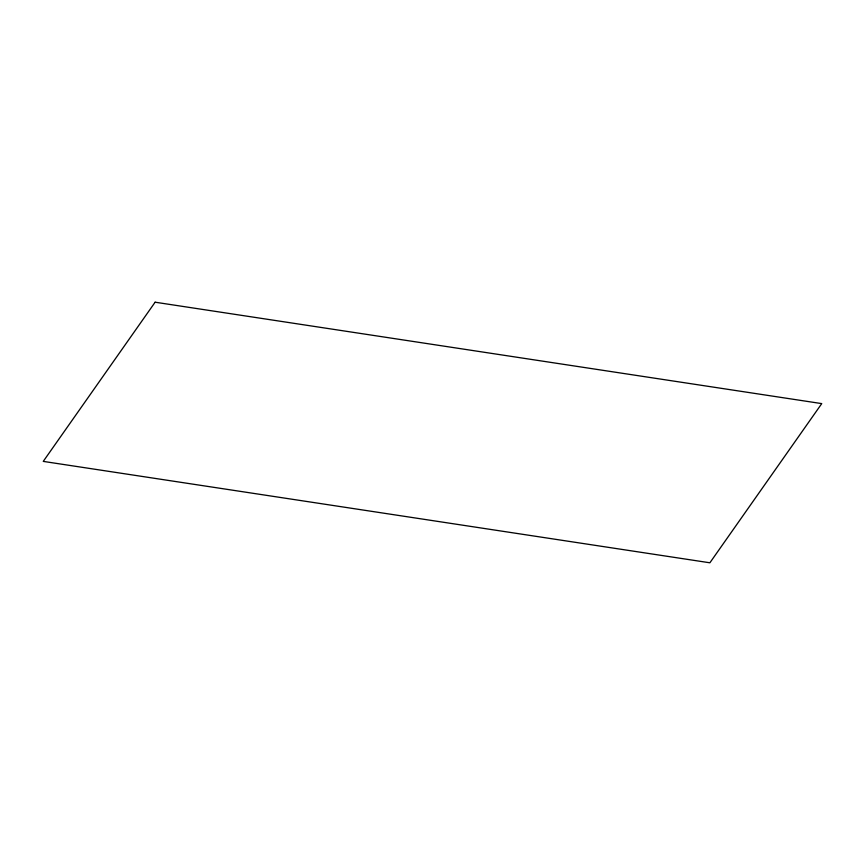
<?xml version="1.0" encoding="UTF-8"?>
<svg xmlns="http://www.w3.org/2000/svg" width="865" height="865" viewBox="0 0 865 865"><rect width="100%" height="100%" fill="white"/><g stroke="black" fill="none" stroke-linecap="round" stroke-linejoin="round"><path stroke-width="1.3" d="M155.116 302.209L43.25 461.391L709.884 562.791L821.75 403.609L155.116 302.209"/></g></svg>
